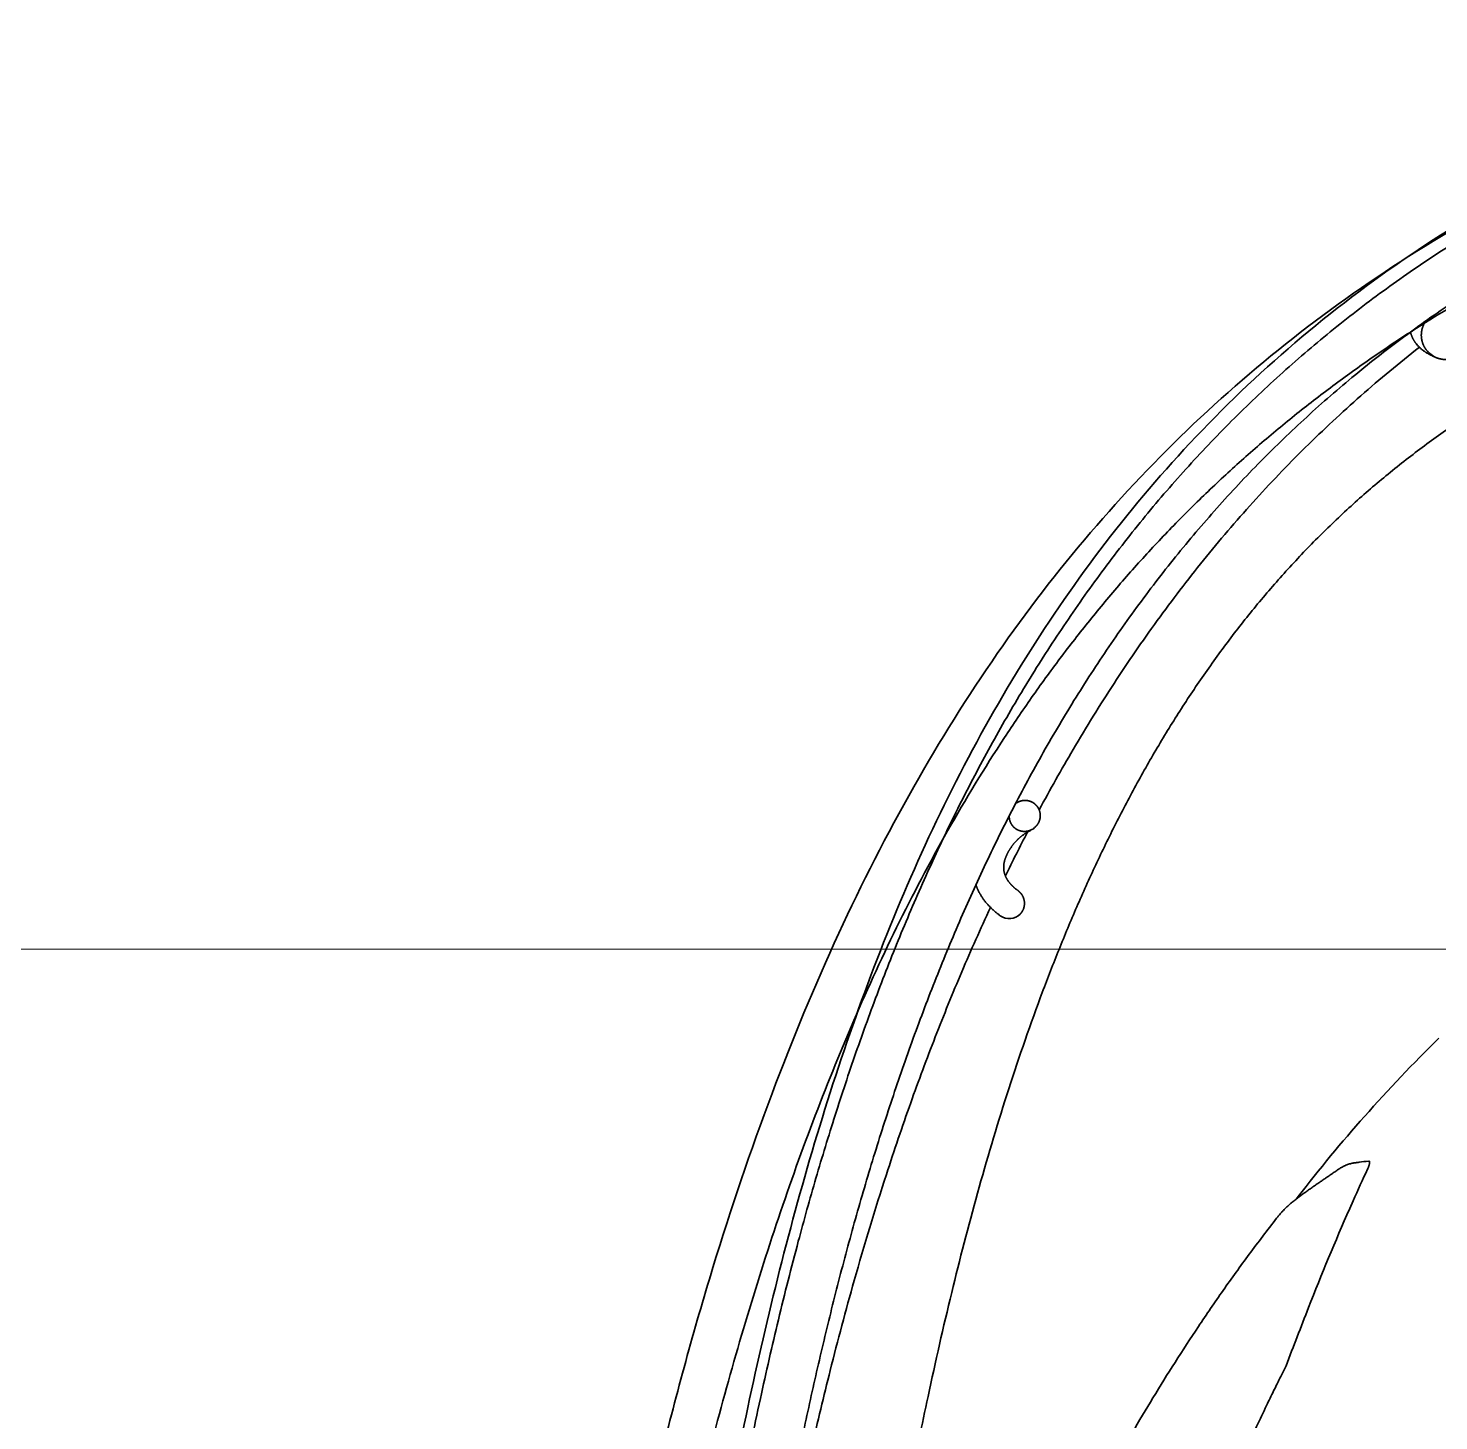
# Model space of a CAD drawing. Header units: millimetres. Extents: x 120 to 10915, y 515 to 8014.
# Drawn here: x 440.3 to 669.9, y 3151.7 to 3378.4 of the extents above; entities that cross this region are included whole.
import ezdxf

# ---------------------------------------------------------------- set-up
doc = ezdxf.new("R2010")
doc.units = ezdxf.units.MM
doc.layers.get('0').update_dxf_attribs({"lineweight": 13})
doc.layers.add('201_Dimensions', color=7, linetype='Continuous', lineweight=13)
doc.layers.add('206_Cab_side_and_top_view', color=7, linetype='Continuous', lineweight=13)

# ---------------------------------------------------------------- blocks, each defined once
blk = doc.blocks.new('2485230_1')
at = {"layer": '206_Cab_side_and_top_view', "color": 3, "lineweight": 35}
blk.add_open_spline([(696.58, 1020.45), (695.24, 1017.99), (692.64, 1013.01), (689.01, 1005.4), (685.64, 997.67), (682.52, 989.86), (679.64, 981.96), (676.98, 974.01), (674.53, 965.98), (672.27, 957.89), (670.19, 949.73), (668.27, 941.52), (666.51, 933.27), (664.88, 925), (663.39, 916.7), (662, 908.38), (660.72, 900.04), (659.53, 891.68), (658.42, 883.32), (657.38, 874.94), (656.41, 866.56), (655.49, 858.17), (654.61, 849.78), (653.79, 841.38), (653, 832.97), (652.49, 827.37), (652.24, 824.57)], degree=3, knots=[0, 0, 0, 0, 8.419401, 16.845157, 25.277299, 33.715455, 42.096765, 50.482904, 58.873191, 67.266937, 75.6947, 84.124744, 92.556613, 100.989968, 109.424523, 117.860177, 126.296768, 134.734272, 143.172549, 151.611498, 160.050886, 168.490564, 176.930333, 185.370164, 193.810269, 202.251325, 202.251325, 202.251325, 202.251325], dxfattribs=at)
blk = doc.blocks.new('2409089_1')
at = {"layer": '206_Cab_side_and_top_view', "color": 3, "lineweight": 35}
for p, q in [((646.95, 1018.23), (646.64, 1017.81)), ((655.36, 1016.28), (655.92, 1017.54))]:
    blk.add_line(p, q, dxfattribs=at)
for centre, radius, start, end in [((844.92, 865.67), 249.9, 134.4684, 138.4917), ((851.67, 859.65), 258.95, 138.4849, 142.2389), ((686.6, 796.58), 229.17, 97.0559, 97.4446), ((970.73, 876.88), 344.81, 154.9801, 155.925), ((1025.64, 852.66), 404.82, 156.1604, 158.6309), ((1684.46, 596.34), 1111.74, 158.70067, 159.22438)]:
    blk.add_arc(centre, radius, start, end, dxfattribs=at)
for points, degree, knots in [([(605.01, 1050.59), (605.88, 1052.93), (607.68, 1057.6), (610.54, 1064.52), (613.59, 1071.37), (616.85, 1078.12), (620.31, 1084.77), (624, 1091.29), (627.93, 1097.68), (632.1, 1103.9), (636.54, 1109.95), (641.24, 1115.79), (646.21, 1121.42), (651.44, 1126.8), (656.93, 1131.92), (662.67, 1136.76), (668.64, 1141.32), (672.77, 1144.17), (674.87, 1145.54)], 3, [0, 0, 0, 0, 7.494958, 14.989719, 22.484006, 29.977967, 37.471406, 44.965099, 52.459297, 59.954274, 67.450085, 74.947507, 82.447093, 89.949424, 97.452442, 104.95911, 112.47491, 119.995235, 119.995235, 119.995235, 119.995235]), ([(605.01, 1050.59), (603.07, 1045.37), (599.45, 1034.83), (594.7, 1018.8), (590.45, 1002.42), (586.91, 986.74), (584.24, 973.72), (582.85, 966.34), (582.35, 963.61)], 3, [0, 0, 0, 0, 16.709878, 33.429748, 50.128928, 67.472128, 81.658589, 89.99196, 89.99196, 89.99196, 89.99196]), ([(653.39, 1022.57), (653.47, 1022.62), (653.63, 1022.73), (653.88, 1022.89), (654.14, 1023.05), (654.37, 1023.17), (654.61, 1023.28), (654.87, 1023.39), (655.17, 1023.5), (655.47, 1023.58), (655.76, 1023.65), (656.05, 1023.7), (656.34, 1023.75), (656.62, 1023.79), (656.81, 1023.81), (656.91, 1023.82)], 3, [0, 0, 0, 0, 0.286161, 0.588101, 0.89323, 1.194702, 1.366295, 1.695872, 2.015475, 2.326446, 2.63024, 2.924729, 3.21438, 3.500314, 3.784295, 3.784295, 3.784295, 3.784295]), ([(658.28, 1022.71), (658.34, 1022.84), (658.4, 1022.98), (658.45, 1023.11), (658.53, 1023.35), (658.58, 1023.59), (658.6, 1023.68), (658.61, 1023.8), (658.59, 1023.91), (658.59, 1023.93), (658.57, 1023.96), (658.56, 1023.99), (658.55, 1024), (658.52, 1024.01), (658.5, 1024.02), (658.48, 1024.02), (658.46, 1024.02), (658.45, 1024.02)], 5, [0, 0, 0, 0, 0, 0, 0.753591, 0.753591, 0.753591, 1.277492, 1.277492, 1.277492, 1.389813, 1.389813, 1.389813, 1.484363, 1.484363, 1.484363, 1.581566, 1.581566, 1.581566, 1.581566, 1.581566, 1.581566]), ([(646.7, 1017.87), (646.89, 1018.01), (647.27, 1018.3), (647.84, 1018.72), (648.4, 1019.12), (648.95, 1019.52), (649.51, 1019.9), (650.06, 1020.29), (650.61, 1020.67), (651.17, 1021.05), (651.72, 1021.43), (652.28, 1021.81), (652.83, 1022.19), (653.2, 1022.44), (653.39, 1022.57)], 3, [0, 0, 0, 0, 0.717764, 1.419679, 2.109898, 2.791941, 3.467485, 4.140108, 4.811623, 5.483171, 6.155174, 6.828374, 7.501659, 8.174279, 8.174279, 8.174279, 8.174279]), ([(646.7, 1017.87), (646.62, 1017.8), (646.44, 1017.66), (646.16, 1017.44), (645.87, 1017.21), (645.58, 1016.96), (645.28, 1016.7), (644.99, 1016.43), (644.7, 1016.14), (644.46, 1015.88), (644.24, 1015.64), (644.05, 1015.42), (643.84, 1015.17), (643.65, 1014.93), (643.53, 1014.77), (643.47, 1014.7)], 3, [0, 0, 0, 0, 0.329693, 0.683102, 1.053633, 1.436631, 1.836012, 2.241294, 2.649341, 3.056963, 3.286996, 3.623625, 3.948624, 4.256802, 4.539467, 4.539467, 4.539467, 4.539467]), ([(643.47, 1014.7), (641.96, 1012.77), (639.01, 1008.89), (634.76, 1003.01), (630.74, 997.14), (626.94, 991.31), (623.36, 985.54), (619.98, 979.86), (616.81, 974.3), (613.83, 968.88), (611.05, 963.61), (608.45, 958.52), (606.79, 955.17), (605.99, 953.53)], 3, [0, 0, 0, 0, 7.373006, 14.627107, 21.745604, 28.711624, 35.507837, 42.117761, 48.524616, 54.713729, 60.673189, 66.39486, 71.878489, 71.878489, 71.878489, 71.878489]), ([(645, 990.68), (644.71, 990.11), (644.03, 988.75), (642.97, 986.6), (641.66, 983.89), (640.31, 981.02), (638.92, 977.99), (637.66, 975.16), (636.43, 972.32), (635.22, 969.47), (634.04, 966.61), (632.88, 963.73), (631.75, 960.85), (630.64, 957.96), (629.55, 955.06), (628.49, 952.16), (627.45, 949.24), (626.42, 946.32), (625.42, 943.39), (624.45, 940.46), (623.49, 937.51), (622.86, 935.55), (622.55, 934.56)], 3, [13.817007, 13.817007, 13.817007, 13.817007, 15.752711, 18.377443, 21.001974, 24.792123, 27.889897, 30.987406, 34.084656, 37.181655, 40.278408, 43.37492, 46.471196, 49.567242, 52.663066, 55.758671, 58.854062, 61.949244, 65.044222, 68.139002, 71.233589, 74.32799, 74.32799, 74.32799, 74.32799])]:
    blk.add_open_spline(points, degree=degree, knots=knots, dxfattribs=at)
blk = doc.blocks.new('2454955_1')
at = {"layer": '206_Cab_side_and_top_view', "color": 3, "lineweight": 35}
for points, knots in [([(534.86, 937.31), (537.34, 950.28), (542.36, 973.56), (551.26, 1006.17), (560.85, 1034.61), (571.7, 1060.8), (583.89, 1084.77), (597.55, 1106.64), (612.76, 1126.45), (629.67, 1144.29), (648.35, 1160.18), (668.93, 1174.21), (691.48, 1186.44), (707.47, 1193.28), (715.77, 1196.43)], [0, 0, 0, 0, 39.576784, 71.42838, 101.355058, 129.583116, 156.375941, 181.951524, 206.831422, 231.181754, 255.540864, 280.267491, 305.765886, 332.381514, 332.381514, 332.381514, 332.381514]), ([(665.6, 1159.15), (666.56, 1159.77), (668.51, 1161), (671.46, 1162.8), (674.44, 1164.56), (677.45, 1166.28), (680.5, 1167.97), (683.58, 1169.62), (686.69, 1171.24), (689.84, 1172.82), (693.02, 1174.36), (696.23, 1175.87), (699.47, 1177.34), (701.65, 1178.3), (702.75, 1178.77)], [0, 0, 0, 0, 3.444519, 6.89719, 10.358982, 13.831098, 17.314267, 20.809262, 24.316683, 27.837089, 31.371291, 34.919548, 38.482278, 42.060381, 42.060381, 42.060381, 42.060381]), ([(599.18, 1092.93), (600.61, 1095.12), (603.56, 1099.46), (608.18, 1105.82), (613.01, 1112.03), (618.05, 1118.07), (623.3, 1123.93), (628.77, 1129.6), (634.43, 1135.07), (640.3, 1140.33), (646.36, 1145.38), (652.59, 1150.21), (659, 1154.81), (663.38, 1157.73), (665.6, 1159.15)], [0, 0, 0, 0, 7.857599, 15.717947, 23.58119, 31.447453, 39.31722, 47.190117, 55.06619, 62.945482, 70.828317, 78.71441, 86.603809, 94.496606, 94.496606, 94.496606, 94.496606]), ([(534.05, 891.74), (534.96, 897.57), (536.86, 909.23), (540.01, 926.67), (543.48, 944.05), (547.32, 961.37), (551.57, 978.59), (556.31, 995.69), (561.59, 1012.65), (567.48, 1029.4), (574.08, 1045.9), (581.48, 1062.08), (589.76, 1077.83), (595.92, 1087.97), (599.18, 1092.93)], [0, 0, 0, 0, 17.710825, 35.430876, 53.158171, 70.891724, 88.629661, 106.37481, 124.126661, 141.886213, 159.653803, 177.427832, 195.212256, 213.007902, 213.007902, 213.007902, 213.007902])]:
    blk.add_open_spline(points, degree=3, knots=knots, dxfattribs=at)
blk = doc.blocks.new('2458034_1')
at = {"layer": '206_Cab_side_and_top_view', "color": 3, "lineweight": 35}
for centre, radius, start, end in [((670.99, 1158.45), 3.99, 217.4763, 248.6826), ((602.55, 1080.11), 2.6, 117.5356, 127.1527), ((609.66, 1066.46), 18, 117.5255, 118.763), ((880.42, 933.61), 312.61, 152.5784, 154.0487), ((602.4, 1080.27), 2.61, 297.7625, 314.5501)]:
    blk.add_arc(centre, radius, start, end, dxfattribs=at)
blk.add_ellipse((599.93, 1065.99), major_axis=(-1.23, 2.22), ratio=0.981134, start_param=2.02092, end_param=3.432721, dxfattribs=at)
for points, degree, knots in [([(548.03, 930.44), (549.12, 937.98), (551.45, 953.05), (555.56, 975.55), (560.41, 997.93), (566.12, 1020.14), (572.88, 1042.09), (580.88, 1063.67), (590.38, 1084.69), (601.52, 1104.77), (614.41, 1123.67), (629.25, 1141.34), (646.16, 1157.52), (664.92, 1171.78), (685, 1183.85), (705.99, 1193.82), (727.74, 1202), (742.58, 1206.4), (750.06, 1208.38)], 3, [0, 0, 0, 0, 22.854109, 45.728661, 68.617045, 91.529224, 114.496887, 137.498899, 160.536787, 183.615906, 206.320961, 229.059498, 252.703311, 276.380772, 299.613162, 322.842019, 346.03289, 369.241918, 369.241918, 369.241918, 369.241918]), ([(540.28, 842.28), (540.56, 845.83), (541.12, 852.92), (542.03, 863.54), (543, 874.14), (544.05, 884.74), (545.19, 895.34), (546.43, 905.93), (547.76, 916.53), (549.38, 928.47), (551.36, 941.75), (553.76, 956.34), (556.43, 970.88), (559.29, 984.84), (562.34, 998.2), (565.37, 1010.17), (568.47, 1021.27), (571.59, 1031.51), (574.97, 1041.69), (578.63, 1051.79), (582.6, 1061.78), (586.89, 1071.66), (591.52, 1081.4), (596.51, 1090.96), (601.88, 1100.33), (607.63, 1109.46), (613.78, 1118.34), (620.33, 1126.92), (627.29, 1135.18), (634.65, 1143.09), (642.42, 1150.62), (650.57, 1157.74), (659.09, 1164.45), (667.96, 1170.71), (677.15, 1176.52), (686.63, 1181.87), (696.35, 1186.77), (706.26, 1191.21), (716.3, 1195.23), (723.07, 1197.65), (726.46, 1198.8)], 3, [0, 0, 0, 0, 10.681883, 21.336207, 31.981209, 42.628768, 53.285662, 63.954283, 74.633839, 85.321344, 100.114296, 114.904369, 129.686666, 144.462937, 157.628258, 170.800453, 181.495512, 192.202813, 202.925071, 213.66342, 224.417869, 235.186268, 245.965736, 256.752729, 267.544028, 278.336938, 289.130278, 299.92393, 310.719497, 321.519735, 332.328339, 343.149415, 353.986311, 364.840887, 375.712111, 386.594749, 397.477948, 408.343859, 419.166268, 429.909389, 429.909389, 429.909389, 429.909389]), ([(548.26, 841.66), (548.53, 845.19), (549.1, 852.26), (550, 862.83), (550.97, 873.39), (552.02, 883.93), (553.16, 894.46), (554.38, 904.99), (555.7, 915.5), (557.12, 926), (558.65, 936.49), (560.3, 946.95), (562.08, 957.38), (563.99, 967.77), (566.06, 978.12), (568.29, 988.43), (570.71, 998.69), (573.32, 1008.89), (576.15, 1019.03), (579.22, 1029.09), (582.53, 1039.07), (586.12, 1048.95), (590, 1058.72), (594.18, 1068.35), (598.68, 1077.82), (603.53, 1087.11), (608.73, 1096.19), (614.29, 1105.03), (620.23, 1113.61), (626.55, 1121.9), (633.26, 1129.86), (640.35, 1137.48), (647.83, 1144.73), (656.36, 1152.19), (665.12, 1158.98), (674.04, 1165.12), (682.25, 1170.22), (690.7, 1174.96), (696.47, 1177.87), (699.39, 1179.26)], 3, [0, 0, 0, 0, 10.639362, 21.249622, 31.845504, 42.436913, 53.029407, 63.62518, 74.223673, 84.822584, 95.418497, 106.007884, 116.587741, 127.156647, 137.714152, 148.261069, 158.798557, 169.328221, 179.8518, 190.370526, 200.885179, 211.395883, 221.901379, 232.399568, 242.88769, 253.363035, 263.823586, 274.268336, 284.697763, 295.114139, 305.521195, 315.924302, 326.329838, 336.744641, 349.902621, 359.549159, 369.215765, 378.900856, 388.599011, 388.599011, 388.599011, 388.599011]), ([(667.83, 1156.02), (667.63, 1156.28), (667.46, 1156.55), (667.32, 1156.84), (667.14, 1157.34), (667.05, 1157.86), (667.02, 1158.07), (667, 1158.58), (667.05, 1159.08), (667.11, 1159.38), (667.26, 1159.85), (667.47, 1160.28), (667.56, 1160.45), (667.66, 1160.6), (667.77, 1160.75)], 5, [0, 0, 0, 0, 0, 0, 1.612739, 1.612739, 1.612739, 2.651669, 2.651669, 2.651669, 4.165528, 4.165528, 4.165528, 5.092484, 5.092484, 5.092484, 5.092484, 5.092484, 5.092484]), ([(674.24, 1160.87), (674.32, 1160.77), (674.4, 1160.66), (674.47, 1160.55), (674.6, 1160.32), (674.71, 1160.08), (674.77, 1159.96), (674.86, 1159.72), (674.93, 1159.46), (674.96, 1159.34), (675.01, 1159.08), (675.04, 1158.82), (675.05, 1158.68), (675.06, 1158.42), (675.05, 1158.16), (675.03, 1158.03), (675, 1157.77), (674.94, 1157.51), (674.91, 1157.38), (674.74, 1156.86), (674.49, 1156.37), (674.26, 1156.03), (673.97, 1155.71), (673.65, 1155.44), (673.65, 1155.43), (673.36, 1155.18), (673.04, 1154.97), (672.7, 1154.8), (672.1, 1154.57), (671.46, 1154.47), (671.19, 1154.45), (670.79, 1154.45), (670.4, 1154.5), (670.26, 1154.52), (670.04, 1154.57), (669.82, 1154.64), (669.72, 1154.67), (669.63, 1154.7), (669.54, 1154.73)], 5, [0, 0, 0, 0, 0, 0, 0.657877, 0.657877, 0.657877, 1.318321, 1.318321, 1.318321, 1.979001, 1.979001, 1.979001, 2.63881, 2.63881, 2.63881, 3.29983, 3.29983, 3.29983, 3.960969, 3.960969, 3.960969, 6.038273, 6.038273, 6.038273, 6.080006, 6.080006, 6.080006, 7.961487, 7.961487, 7.961487, 9.301624, 9.301624, 9.301624, 9.969885, 9.969885, 9.969885, 10.458046, 10.458046, 10.458046, 10.458046, 10.458046, 10.458046]), ([(665.24, 1158.93), (665.25, 1158.9), (665.27, 1158.85), (665.29, 1158.76), (665.31, 1158.68), (665.34, 1158.59), (665.37, 1158.51), (665.4, 1158.43), (665.43, 1158.34), (665.46, 1158.26), (665.5, 1158.17), (665.54, 1158.09), (665.58, 1158), (665.62, 1157.92), (665.66, 1157.83), (665.7, 1157.75), (665.75, 1157.67), (665.79, 1157.6), (665.84, 1157.52), (665.88, 1157.45), (665.93, 1157.37), (665.98, 1157.3), (666.04, 1157.22), (666.09, 1157.15), (666.13, 1157.1), (666.14, 1157.08)], 3, [0, 0, 0, 0, 0.086545, 0.173438, 0.260682, 0.348284, 0.436247, 0.524575, 0.615219, 0.707192, 0.799546, 0.892394, 0.985746, 1.079609, 1.173992, 1.268905, 1.357454, 1.445341, 1.533873, 1.622971, 1.712647, 1.802913, 1.893785, 1.985306, 2.075131, 2.075131, 2.075131, 2.075131]), ([(666.14, 1157.08), (666.19, 1157.02), (666.28, 1156.91), (666.41, 1156.75), (666.56, 1156.59), (666.72, 1156.43), (666.89, 1156.27), (667.07, 1156.12), (667.26, 1155.97), (667.43, 1155.84), (667.57, 1155.74), (667.69, 1155.66), (667.81, 1155.58), (667.94, 1155.51), (668.07, 1155.43), (668.2, 1155.36), (668.33, 1155.28), (668.47, 1155.21), (668.6, 1155.15), (668.72, 1155.09), (668.85, 1155.03), (668.98, 1154.97), (669.12, 1154.91), (669.25, 1154.85), (669.4, 1154.79), (669.49, 1154.75), (669.54, 1154.73)], 3, [0, 0, 0, 0, 0.210968, 0.424661, 0.641345, 0.861318, 1.092616, 1.328889, 1.57067, 1.818547, 1.959751, 2.103637, 2.250366, 2.400105, 2.546705, 2.696697, 2.85027, 3.007626, 3.143791, 3.283455, 3.426784, 3.573953, 3.718862, 3.867991, 4.021533, 4.179686, 4.179686, 4.179686, 4.179686]), ([(604.83, 1081.16), (606.6, 1084.47), (610.51, 1091.42), (616.87, 1101.73), (623.95, 1112.02), (631.48, 1121.86), (639.51, 1131.28), (648.05, 1140.22), (657.1, 1148.66), (663.44, 1153.92), (666.7, 1156.46)], 3, [0, 0, 0, 0, 11.254766, 23.921007, 36.330636, 48.716511, 61.08327, 73.438858, 85.795284, 98.162416, 98.162416, 98.162416, 98.162416]), ([(601.35, 1082.42), (601.41, 1082.45), (601.48, 1082.48), (601.55, 1082.51), (601.7, 1082.57), (601.84, 1082.61), (601.91, 1082.63), (602.06, 1082.67), (602.21, 1082.69), (602.29, 1082.7), (602.44, 1082.71), (602.59, 1082.71), (602.67, 1082.71), (602.89, 1082.69), (603.11, 1082.65), (603.26, 1082.61), (603.47, 1082.53), (603.66, 1082.44), (603.73, 1082.4), (603.85, 1082.33), (603.97, 1082.25), (604.03, 1082.21), (604.14, 1082.12), (604.24, 1082.03), (604.28, 1081.99), (604.33, 1081.94), (604.38, 1081.88), (604.39, 1081.88), (604.54, 1081.7), (604.67, 1081.51), (604.78, 1081.31), (604.97, 1080.83), (605.03, 1080.3), (605.02, 1080), (604.95, 1079.63), (604.82, 1079.29), (604.79, 1079.22), (604.72, 1079.08), (604.65, 1078.95), (604.62, 1078.89), (604.55, 1078.79), (604.48, 1078.69), (604.45, 1078.65), (604.39, 1078.58), (604.33, 1078.51), (604.29, 1078.47), (604.26, 1078.44), (604.23, 1078.41)], 5, [0, 0, 0, 0, 0, 0, 0.381982, 0.381982, 0.381982, 0.764493, 0.764493, 0.764493, 1.14549, 1.14549, 1.14549, 1.526486, 1.526486, 1.526486, 2.271742, 2.271742, 2.271742, 2.636628, 2.636628, 2.636628, 3.001513, 3.001513, 3.001513, 3.314917, 3.314917, 3.314917, 3.359719, 3.359719, 3.359719, 4.476213, 4.476213, 4.476213, 5.972778, 5.972778, 5.972778, 6.343627, 6.343627, 6.343627, 6.714463, 6.714463, 6.714463, 6.952952, 6.952952, 6.952952, 7.190936, 7.190936, 7.190936, 7.190936, 7.190936, 7.190936]), ([(603.61, 1077.96), (603.43, 1077.86), (603.23, 1077.78), (603.02, 1077.72), (602.71, 1077.66), (602.39, 1077.66), (602.28, 1077.66), (602.07, 1077.68), (601.86, 1077.72), (601.76, 1077.75), (601.48, 1077.83), (601.22, 1077.96), (601.06, 1078.05), (600.91, 1078.16), (600.77, 1078.29), (600.76, 1078.29), (600.66, 1078.38), (600.57, 1078.48), (600.49, 1078.58), (600.35, 1078.77), (600.23, 1078.97), (600.19, 1079.06), (600.07, 1079.33), (599.99, 1079.61), (599.96, 1079.8), (599.95, 1080), (599.95, 1080.19)], 5, [0, 0, 0, 0, 0, 0, 1.061459, 1.061459, 1.061459, 1.596254, 1.596254, 1.596254, 2.13432, 2.13432, 2.13432, 3.048066, 3.048066, 3.048066, 3.081967, 3.081967, 3.081967, 3.728244, 3.728244, 3.728244, 4.242983, 4.242983, 4.242983, 5.207891, 5.207891, 5.207891, 5.207891, 5.207891, 5.207891]), ([(601.23, 1076.24), (601.26, 1076.27), (601.32, 1076.34), (601.42, 1076.43), (601.52, 1076.52), (601.62, 1076.61), (601.73, 1076.71), (601.84, 1076.8), (601.95, 1076.89), (602.07, 1076.98), (602.19, 1077.07), (602.32, 1077.17), (602.45, 1077.26), (602.58, 1077.35), (602.72, 1077.44), (602.87, 1077.53), (603.02, 1077.63), (603.2, 1077.73), (603.39, 1077.84), (603.54, 1077.92), (603.61, 1077.96)], 3, [0, 0, 0, 0, 0.130402, 0.263563, 0.399659, 0.538875, 0.678972, 0.822596, 0.96997, 1.121331, 1.271606, 1.426082, 1.585009, 1.748651, 1.917282, 2.091194, 2.270688, 2.45608, 2.696423, 2.946999, 2.946999, 2.946999, 2.946999]), ([(601.37, 1068.03), (601.33, 1068.07), (601.24, 1068.13), (601.12, 1068.22), (601, 1068.32), (600.89, 1068.41), (600.78, 1068.5), (600.68, 1068.59), (600.58, 1068.69), (600.49, 1068.77), (600.41, 1068.85), (600.33, 1068.93), (600.26, 1069), (600.19, 1069.08), (600.13, 1069.15), (600.06, 1069.23), (600, 1069.3), (599.93, 1069.4), (599.84, 1069.51), (599.75, 1069.65), (599.66, 1069.78), (599.58, 1069.91), (599.51, 1070.04), (599.44, 1070.17), (599.38, 1070.29), (599.33, 1070.41), (599.28, 1070.53), (599.24, 1070.65), (599.2, 1070.76), (599.17, 1070.87), (599.15, 1070.95), (599.13, 1071.02), (599.12, 1071.09), (599.1, 1071.17), (599.09, 1071.25), (599.08, 1071.35), (599.06, 1071.45), (599.05, 1071.57), (599.05, 1071.69), (599.05, 1071.81), (599.05, 1071.93), (599.06, 1072.05), (599.07, 1072.18), (599.08, 1072.29), (599.09, 1072.38), (599.1, 1072.45), (599.12, 1072.52), (599.13, 1072.59), (599.15, 1072.66), (599.16, 1072.73), (599.18, 1072.81), (599.2, 1072.89), (599.22, 1072.97), (599.25, 1073.06), (599.28, 1073.15), (599.31, 1073.24), (599.34, 1073.33), (599.38, 1073.43), (599.41, 1073.52), (599.45, 1073.61), (599.49, 1073.7), (599.52, 1073.78), (599.56, 1073.86), (599.6, 1073.95), (599.64, 1074.03), (599.68, 1074.12), (599.73, 1074.2), (599.78, 1074.29), (599.83, 1074.39), (599.89, 1074.5), (599.96, 1074.61), (600.03, 1074.72), (600.1, 1074.84), (600.18, 1074.96), (600.26, 1075.07), (600.34, 1075.19), (600.42, 1075.31), (600.51, 1075.42), (600.59, 1075.53), (600.67, 1075.63), (600.76, 1075.73), (600.85, 1075.84), (600.94, 1075.94), (601.03, 1076.04), (601.13, 1076.14), (601.19, 1076.21), (601.23, 1076.24)], 3, [0, 0, 0, 0, 0.160492, 0.316449, 0.468067, 0.615537, 0.757106, 0.894893, 1.029068, 1.159797, 1.268293, 1.374398, 1.478208, 1.57982, 1.679325, 1.776812, 1.872366, 1.966072, 2.138403, 2.304728, 2.465555, 2.621362, 2.765858, 2.906431, 3.043441, 3.177229, 3.304118, 3.42851, 3.550681, 3.670896, 3.74432, 3.817147, 3.889434, 3.961237, 4.048566, 4.13536, 4.253443, 4.370944, 4.488088, 4.60509, 4.728366, 4.851947, 4.980879, 5.11055, 5.180612, 5.250977, 5.321673, 5.392729, 5.467409, 5.542501, 5.618029, 5.694018, 5.786656, 5.879991, 5.974056, 6.068884, 6.168731, 6.269399, 6.370915, 6.473309, 6.562667, 6.65271, 6.743457, 6.834927, 6.929304, 7.024441, 7.120359, 7.217081, 7.332935, 7.450012, 7.58518, 7.722019, 7.86061, 8.001043, 8.140562, 8.282135, 8.425888, 8.571958, 8.702288, 8.83468, 8.969261, 9.106173, 9.241474, 9.379424, 9.520204, 9.66401, 9.66401, 9.66401, 9.66401]), ([(598.5, 1063.94), (598.43, 1063.99), (598.29, 1064.09), (598.09, 1064.24), (597.91, 1064.39), (597.73, 1064.53), (597.56, 1064.67), (597.4, 1064.82), (597.24, 1064.96), (597.09, 1065.11), (596.94, 1065.25), (596.79, 1065.4), (596.66, 1065.54), (596.53, 1065.68), (596.4, 1065.82), (596.28, 1065.96), (596.16, 1066.1), (596.05, 1066.24), (595.94, 1066.38), (595.83, 1066.53), (595.73, 1066.67), (595.63, 1066.81), (595.53, 1066.95), (595.44, 1067.09), (595.35, 1067.24), (595.27, 1067.38), (595.18, 1067.52), (595.11, 1067.67), (595.03, 1067.81), (594.96, 1067.96), (594.89, 1068.1), (594.82, 1068.24), (594.76, 1068.39), (594.7, 1068.53), (594.64, 1068.68), (594.58, 1068.83), (594.55, 1068.92), (594.53, 1068.97)], 3, [0, 0, 0, 0, 0.261414, 0.516614, 0.74603, 0.971545, 1.193431, 1.411843, 1.626931, 1.838837, 2.048094, 2.251113, 2.444496, 2.635196, 2.82367, 3.010013, 3.194319, 3.376677, 3.557479, 3.734717, 3.909155, 4.081913, 4.25319, 4.423054, 4.591572, 4.758808, 4.925149, 5.088617, 5.250656, 5.411612, 5.571607, 5.730692, 5.888917, 6.046328, 6.202974, 6.359058, 6.514555, 6.514555, 6.514555, 6.514555]), ([(601.73, 1064.21), (601.86, 1064.33), (601.97, 1064.47), (602.06, 1064.62), (602.23, 1064.92), (602.35, 1065.25), (602.39, 1065.43), (602.48, 1066.01), (602.4, 1066.6), (602.26, 1067), (602.05, 1067.37), (601.77, 1067.68), (601.76, 1067.69), (601.69, 1067.76), (601.61, 1067.84), (601.53, 1067.91), (601.46, 1067.97), (601.37, 1068.03)], 5, [0, 0, 0, 0, 0, 0, 0.875508, 0.875508, 0.875508, 1.757068, 1.757068, 1.757068, 3.828666, 3.828666, 3.828666, 3.857112, 3.857112, 3.857112, 4.370448, 4.370448, 4.370448, 4.370448, 4.370448, 4.370448]), ([(560.34, 939.13), (561.05, 943.41), (562.55, 951.94), (565.03, 964.68), (567.77, 977.35), (570.94, 990.66), (574.9, 1005.52), (579.3, 1020.04), (583.77, 1033.24), (587.87, 1044.24), (592.18, 1054.85), (595.29, 1061.83), (596.9, 1065.29)], 3, [0, 0, 0, 0, 12.998325, 25.975859, 38.935732, 51.882185, 67.023376, 85.079541, 97.368807, 108.828461, 120.287056, 131.73999, 131.73999, 131.73999, 131.73999])]:
    blk.add_open_spline(points, degree=degree, knots=knots, dxfattribs=at)
blk = doc.blocks.new('BLOCK109')
at = {"layer": '201_Dimensions', "color": 2, "lineweight": 18}
blk.add_line((1950, 1058.5), (393, 1058.5), dxfattribs=at)

msp = doc.modelspace()

# ---------------------------------------------------------------- block references
at = {"color": 7, "lineweight": 35}
for name in ['2409089_1', '2458034_1', '2454955_1', '2485230_1']:
    msp.add_blockref(name, (0, 2170), dxfattribs=at)
at = {"layer": '201_Dimensions', "lineweight": 0}
msp.add_blockref('BLOCK109', (0, 2170), dxfattribs=at)

doc.saveas('drawing.dxf')
